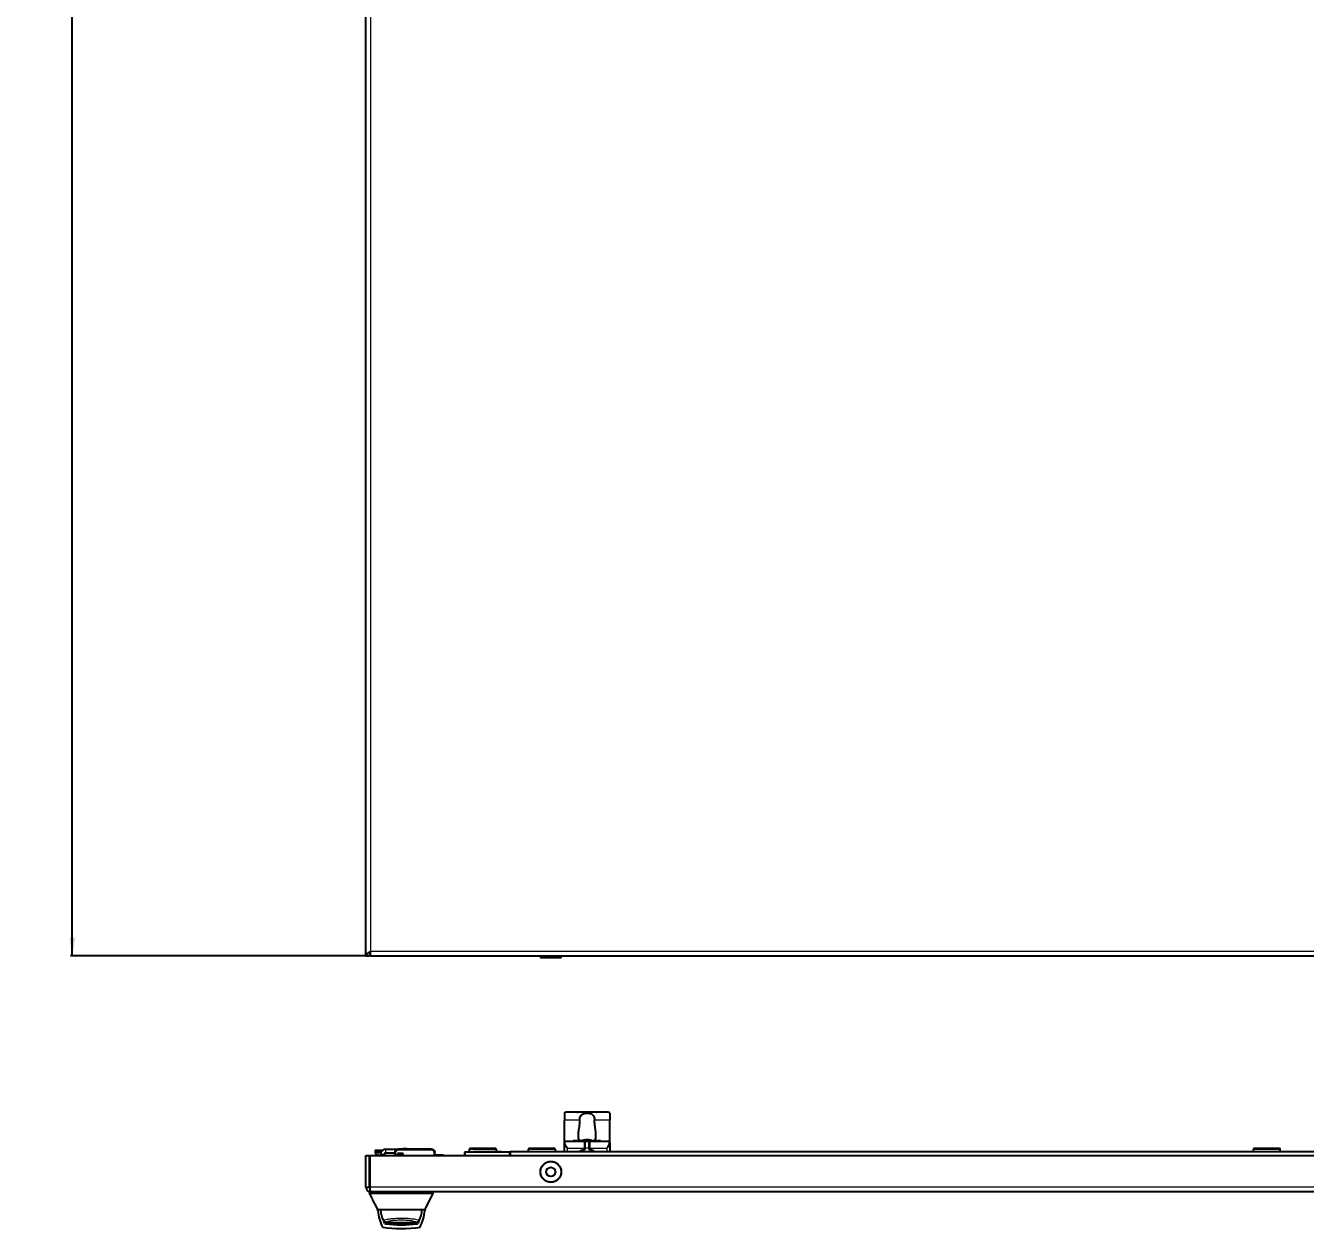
# Model space of a CAD drawing. Header units: millimetres. Extents: x -847 to 1903, y -1011 to 1043.
# Drawn here: x -847 to -141, y -1011 to -348 of the extents above; entities that cross this region are included whole.
import ezdxf

# ---------------------------------------------------------------- set-up
doc = ezdxf.new("R2010")
doc.units = ezdxf.units.MM
doc.layers.add('FORMAT', color=7, linetype='Continuous')
doc.styles.add('SLDTEXTSTYLE0', font='TXT', dxfattribs={"width": 0.75})
doc.dimstyles.new('SLDDIMSTYLE0', dxfattribs={"dimtxt": 20, "dimasz": 10, "dimexe": 0, "dimexo": 0.0625, "dimgap": 5, "dimtad": 2, "dimdec": 1, "dimrnd": 1e-09, "dimzin": 12, "dimdsep": 46, "dimtxsty": 'SLDTEXTSTYLE0', "dimsah": 1, "dimcen": 0.09, "dimadec": 0, "dimazin": 3, "dimtfac": 1, "dimtofl": 0, "dimtmove": 0, "dimatfit": 3, "dimfxl": 0, "dimfrac": 2, "dimtolj": 1, "dimtzin": 12, "dimarcsym": 0})

# ---------------------------------------------------------------- blocks, each defined once
blk = doc.blocks.new('_D_1')
at = {"layer": 'FORMAT'}
for p, q in [((-658.98, 894.07), (-821.98, 894.07)), ((-820.98, -860.93), (-820.98, 894.07)), ((-658.98, -860.93), (-821.98, -860.93))]:
    blk.add_line(p, q, dxfattribs=at)
for points in [[(-820.98, 894.07), (-822.52, 884.07), (-819.44, 884.07)], [(-820.98, -860.93), (-819.44, -850.93), (-822.52, -850.93)]]:
    blk.add_solid(points, dxfattribs=at)
at = {"layer": 'FORMAT', "insert": (-846.76, 60.35), "char_height": 20, "attachment_point": 1, "rotation": 90, "style": 'SLDTEXTSTYLE0'}
blk.add_mtext('1755', dxfattribs=at)

msp = doc.modelspace()

# ---------------------------------------------------------------- linework, layer by layer
at = {"color": 7, "linetype": 'Continuous', "lineweight": 25}
for p, q in [((-658.97, -860.93), (-658.97, 894.07)), ((-658.97, -860.93), (-656.97, -860.93)), ((-656.67, -860.93), (-656.67, -858.93)), ((-656.67, -860.93), (332.73, -860.93)), ((-562.72, -860.93), (-562.72, -861.68)), ((-551.22, -861.68), (-551.22, -860.93)), ((-553.96, -861.93), (-562.47, -861.93)), ((-551.47, -861.93), (-553.96, -861.93)), ((-549.47, -947.75), (-549.47, -951.59)), ((-549.47, -963.09), (-549.47, -951.59)), ((-542.45, -947.19), (-547.97, -947.19)), ((-541.56, -947.14), (-542.09, -947.15)), ((-532.37, -947.09), (-541.56, -947.09)), ((-531.86, -947.15), (-532.37, -947.14)), ((-525.97, -947.19), (-531.49, -947.19)), ((-524.47, -947.75), (-524.47, -951.59)), ((-524.47, -963.09), (-524.47, -951.59)), ((-541.82, -958.87), (-541.82, -961.46)), ((-532.12, -961.46), (-532.12, -958.87)), ((-601.47, -967.09), (-601.97, -967.59)), ((-601.47, -967.09), (-587.47, -967.09)), ((-586.97, -967.59), (-587.47, -967.09)), ((-568.97, -967.09), (-569.47, -967.59)), ((-568.97, -967.09), (-554.97, -967.09)), ((-554.47, -967.59), (-554.97, -967.09)), ((-549.47, -963.96), (-549.47, -963.09)), ((-549.47, -963.09), (-535.97, -963.09)), ((-549.47, -969.09), (-549.47, -963.96)), ((-544.59, -962.99), (-544.59, -963.09)), ((-544.45, -962.99), (-544.45, -963.09)), ((-544.33, -962.99), (-544.33, -963.09)), ((-543.52, -962.99), (-544.33, -962.99)), ((-543.52, -962.99), (-543.52, -963.09)), ((-543.37, -962.99), (-543.37, -963.09)), ((-543.25, -962.99), (-543.25, -963.09)), ((-542.92, -962.99), (-542.92, -963.09)), ((-542.73, -962.99), (-542.73, -963.09)), ((-542.2, -962.99), (-542.2, -963.09)), ((-541.72, -962.99), (-541.72, -963.09)), ((-541.55, -962.99), (-541.55, -963.09)), ((-541.09, -962.99), (-541.09, -963.09)), ((-540.95, -962.99), (-540.95, -963.09)), ((-540.83, -962.99), (-540.83, -963.09)), ((-540.52, -962.99), (-540.52, -963.09)), ((-539.24, -962.99), (-540.36, -962.99)), ((-539.24, -962.99), (-539.24, -963.09)), ((-539.11, -962.99), (-539.11, -963.09)), ((-538.91, -962.99), (-538.91, -963.09)), ((-538.9, -962.99), (-538.9, -963.09)), ((-538.31, -962.99), (-538.9, -962.99)), ((-538.31, -962.99), (-538.31, -963.09)), ((-538.04, -962.76), (-538.07, -962.53)), ((-538, -962.77), (-538.03, -962.46)), ((-538.01, -962.62), (-538.01, -962.53)), ((-537.41, -962.99), (-537.99, -962.99)), ((-537.97, -963.09), (-535.97, -963.09)), ((-537.97, -967.09), (-537.97, -963.09)), ((-537.97, -967.09), (-537.97, -967.12)), ((-537.41, -962.99), (-537.41, -963.09)), ((-537.4, -962.99), (-537.4, -963.09)), ((-537.4, -962.99), (-537.22, -962.99)), ((-537.22, -962.99), (-537.22, -963.09)), ((-537.22, -962.99), (-537.22, -962.99)), ((-537.19, -962.49), (-537.2, -962.46)), ((-537.2, -962.99), (-537.2, -963.09)), ((-537.05, -962.99), (-537.05, -963.09)), ((-536.25, -962.99), (-537.05, -962.99)), ((-536.25, -962.99), (-536.25, -963.09)), ((-536.11, -962.99), (-536.11, -963.09)), ((-535.99, -962.99), (-535.99, -963.09)), ((-535.97, -963.09), (-535.97, -967.09)), ((-535.97, -967.12), (-535.97, -967.09)), ((-535.92, -962.53), (-535.91, -962.46)), ((-535.9, -963.02), (-535.59, -963.01)), ((-535.56, -962.65), (-535.55, -962.53)), ((-535.56, -962.99), (-535.56, -963.09)), ((-535.47, -963.09), (-524.47, -963.09)), ((-535.44, -962.99), (-535.44, -963.09)), ((-535.07, -962.99), (-535.07, -963.09)), ((-534.81, -962.99), (-534.81, -963.09)), ((-534.69, -962.99), (-534.69, -963.09)), ((-534.55, -962.99), (-534.55, -963.09)), ((-534.43, -962.99), (-534.43, -963.09)), ((-534, -962.99), (-534, -963.09)), ((-533.97, -962.99), (-534, -962.99)), ((-533.96, -962.99), (-533.96, -963.09)), ((-533.93, -962.99), (-533.93, -963.09)), ((-533.77, -962.99), (-533.77, -963.09)), ((-533.42, -962.99), (-533.42, -963.09)), ((-532.93, -962.99), (-532.93, -963.09)), ((-532.73, -962.99), (-532.73, -963.09)), ((-532.39, -962.99), (-532.39, -963.09)), ((-532.23, -962.99), (-532.23, -963.09)), ((-531.17, -962.99), (-532.23, -962.99)), ((-531.17, -962.99), (-531.17, -963.09)), ((-530.86, -962.99), (-530.86, -963.09)), ((-530.69, -962.99), (-530.69, -963.09)), ((-530.32, -962.99), (-530.32, -963.09)), ((-529.56, -962.99), (-530.32, -962.99)), ((-529.56, -962.99), (-529.56, -963.09)), ((-524.47, -963.96), (-524.47, -963.09)), ((-524.47, -963.96), (-524.47, -969.09)), ((-168.97, -967.09), (-169.47, -967.59)), ((-168.97, -967.09), (-155.91, -967.09)), ((-155.91, -967.09), (-154.97, -967.09)), ((-154.47, -967.59), (-154.97, -967.09)), ((-658.97, -988.49), (-658.97, -971.09)), ((-658.97, -971.09), (-656.97, -971.09)), ((-656.97, -988.49), (-656.97, -971.09)), ((-656.67, -971.09), (332.73, -971.09)), ((-656.67, -988.49), (-656.67, -971.09)), ((-653.97, -968.19), (-651.97, -968.19)), ((-653.97, -968.19), (-653.97, -969.09)), ((-651.97, -969.49), (-653.57, -969.49)), ((-653.38, -971.09), (-653.47, -969.49)), ((-651.97, -968.19), (-649.77, -968.19)), ((-650.76, -969.49), (-651.97, -969.49)), ((-650.97, -971.09), (-650.97, -970.59)), ((-648.97, -971.09), (-648.97, -970.59)), ((-647.97, -967.59), (-641.47, -967.59)), ((-647.97, -969.59), (-642.97, -969.59)), ((-642.97, -969.49), (-642.97, -971.09)), ((-638.37, -970.04), (-641.57, -970.04)), ((-641.57, -970.04), (-641.57, -971.09)), ((-641.57, -970.79), (-638.37, -970.79)), ((-622.97, -967.49), (-640.97, -967.49)), ((-638.37, -971.09), (-638.37, -970.04)), ((-620.97, -971.09), (-620.97, -969.49)), ((-616.57, -970.89), (-620.97, -970.89)), ((-604.47, -971.09), (-604.47, -969.39)), ((-604.17, -969.09), (-579.77, -969.09)), ((-601.97, -967.59), (-601.97, -969.09)), ((-586.97, -967.59), (-601.97, -967.59)), ((-599.61, -968.89), (-599.61, -969.09)), ((-595.8, -968.89), (-595.8, -969.09)), ((-595.8, -968.89), (-595.01, -968.89)), ((-595.01, -968.89), (-595.01, -969.09)), ((-595.01, -968.89), (-593.13, -968.89)), ((-593.67, -968.89), (-593.67, -968.86)), ((-593.13, -968.89), (-593.13, -969.09)), ((-593.13, -968.89), (-592.08, -968.89)), ((-592.08, -968.89), (-592.08, -969.09)), ((-592.08, -968.89), (-590.68, -968.89)), ((-590.51, -968.86), (-590.51, -969.09)), ((-590.43, -968.89), (-590.43, -969.09)), ((-590.43, -968.89), (-589.07, -968.89)), ((-589.07, -968.89), (-589.07, -969.09)), ((-589.07, -968.89), (-587.08, -968.89)), ((-587.08, -968.89), (-587.08, -969.09)), ((-587.08, -968.89), (-584.12, -968.89)), ((-586.97, -968.89), (-586.97, -967.59)), ((-584.12, -968.89), (-584.12, -969.09)), ((255.53, -969.09), (-579.47, -969.09)), ((-579.47, -969.09), (-579.47, -969.39)), ((-579.47, -969.39), (-579.47, -970.03)), ((-579.47, -970.03), (-579.47, -971.09)), ((-569.47, -967.59), (-569.47, -969.09)), ((-554.47, -967.59), (-569.47, -967.59)), ((-554.47, -969.09), (-554.47, -967.59)), ((-169.47, -967.59), (-169.47, -969.09)), ((-155.48, -967.59), (-169.47, -967.59)), ((-154.47, -967.59), (-155.48, -967.59)), ((-154.47, -969.09), (-154.47, -967.59)), ((-658.97, -988.49), (-656.97, -988.49)), ((-656.97, -992.09), (-656.97, -991.09)), ((-656.37, -991.09), (-656.97, -991.09)), ((332.43, -991.09), (-656.37, -991.09)), ((-627.47, -992.09), (-651.47, -992.09)), ((-626.47, -1001.09), (-621.94, -992.03)), ((-621.97, -992.09), (-621.97, -991.09)), ((-650.07, -1001.09), (-652.47, -1001.09)), ((-652.43, -1001.09), (-652.43, -1001.3)), ((-628.87, -1001.09), (-650.07, -1001.09)), ((-626.47, -1001.09), (-628.87, -1001.09)), ((-626.51, -1001.3), (-626.51, -1001.09)), ((-645.3, -1008.07), (-633.71, -1008.07)), ((-645.3, -1008.07), (-645.16, -1008.07))]:
    msp.add_line(p, q, dxfattribs=at)
at = {"color": 8, "linetype": 'Continuous', "lineweight": 18}
for p, q in [((-656.37, -60.77), (-656.37, -858.33)), ((-656.37, -858.33), (332.43, -858.33)), ((-562.72, -861.68), (-553.83, -861.68)), ((-553.83, -861.68), (-551.22, -861.68)), ((-541.06, -951.59), (-549.47, -951.59)), ((-524.47, -951.59), (-532.88, -951.59)), ((-547.97, -967.09), (-547.97, -969.09)), ((-547.97, -967.09), (-538.47, -967.09)), ((-540.36, -962.99), (-540.36, -963.09)), ((-538.47, -967.09), (-538.47, -963.09)), ((-538.47, -967.09), (-537.97, -967.09)), ((-538.47, -967.12), (-538.47, -967.09)), ((-538.47, -967.12), (-537.97, -967.12)), ((-535.97, -967.09), (-537.97, -967.09)), ((-535.97, -967.09), (-535.47, -967.09)), ((-535.97, -967.12), (-535.47, -967.12)), ((-535.47, -963.09), (-535.47, -967.09)), ((-535.47, -967.09), (-535.47, -967.12)), ((-535.47, -967.09), (-525.97, -967.09)), ((-525.97, -969.09), (-525.97, -967.09)), ((-653.97, -969.09), (-651.97, -969.09)), ((-652.47, -969.49), (-652.38, -971.09)), ((-651.97, -968.19), (-651.97, -969.09)), ((-651.97, -969.09), (-650.57, -969.09)), ((-651.97, -969.49), (-651.97, -969.09)), ((-648.97, -970.59), (-650.97, -970.59)), ((-647.97, -969.59), (-647.97, -967.59)), ((-642.47, -971.09), (-642.47, -969.49)), ((-638.37, -970.24), (-641.57, -970.24)), ((-640.97, -967.99), (-622.97, -967.99)), ((-621.47, -969.49), (-621.47, -971.09)), ((-616.57, -971.09), (-616.57, -970.89)), ((-604.17, -969.39), (-604.47, -969.39)), ((-604.17, -969.09), (-604.17, -969.39)), ((-579.77, -969.39), (-604.17, -969.39)), ((-604.17, -969.39), (-604.17, -971.09)), ((-598.38, -968.89), (-598.38, -969.09)), ((-579.77, -969.09), (-579.77, -969.39)), ((-579.77, -971.09), (-579.77, -969.39)), ((-579.47, -969.39), (-579.77, -969.39)), ((-538.83, -967.6), (-538.7, -968.08)), ((-535.25, -968.08), (-535.11, -967.6)), ((332.73, -988.49), (-656.67, -988.49)), ((-651.47, -992.09), (-651.47, -991.09)), ((-627.47, -992.09), (-627.47, -991.09))]:
    msp.add_line(p, q, dxfattribs=at)
at = {"color": 7, "linetype": 'Continuous', "lineweight": 25, "flags": 128}
for points in [[(-648.59, -1008.52), (-648.95, -1007.63), (-649.05, -1007.35)], [(-629.78, -1007.03), (-630, -1007.63), (-630.36, -1008.52)]]:
    msp.add_lwpolyline(points, dxfattribs=at)
at = {"color": 7, "linetype": 'Continuous', "lineweight": 25}
for radius in [5.75, 2.5]:
    msp.add_circle((-556.97, -980.09), radius, dxfattribs=at)
at = {"color": 8, "linetype": 'Continuous', "lineweight": 18}
msp.add_circle((-556.97, -980.09), 5.5, dxfattribs=at)
at = {"color": 7, "linetype": 'Continuous', "lineweight": 25}
for centre, radius, start, end in [((-562.47, -861.68), 0.25, 180, 270), ((-551.47, -861.68), 0.25, 270, 0), ((-536.97, -970.39), 8, 98.41771, 108.44436), ((-536.94, -966.72), 4.34, 104.99458, 114.66368), ((-538.29, -968.3), 5.54, 85.14071, 94.85929), ((-538.97, -967.12), 1, 286.01339, 0), ((-537.94, -962.55), 0.133, 135.20997, 169.83797), ((-536.92, -970.48), 8.03, 91.99978, 97.83609), ((-536.56, -964.14), 1.85, 119.67191, 132.73716), ((-536.49, -968.96), 6.5, 92.24647, 98.7173), ((-537.45, -968.91), 6.45, 85.77538, 87.76397), ((-537.03, -970.48), 8.03, 82.16391, 88.00022), ((-534.97, -967.12), 1, 180, 253.98661), ((-537.12, -966.8), 4.43, 65.15746, 74.45727), ((-536.04, -964.09), 1.64, 72.5824, 85.536), ((-536.97, -970.39), 8, 70.1778, 81.58229), ((-536.96, -969.42), 7.03, 70.80686, 78.43412), ((-534.95, -965.12), 2.36, 82.549, 97.451), ((-653.57, -969.09), 0.4, 180, 270), ((-647.97, -970.59), 3, 90, 180), ((-647.97, -970.59), 1, 90, 180), ((-616.57, -971.49), 0.6, 41.81031, 90), ((-604.17, -969.39), 0.3, 90, 180), ((-579.77, -969.39), 0.3, 0, 90), ((-536.97, -974.09), 6.25, 106.01339, 126.8699), ((-536.97, -974.09), 6.25, 53.1301, 73.98661), ((-660.41, -1001.3), 7.98, 358.26695, 359.99994), ((-625.58, -998.73), 27, 185.96099, 206.16954), ((-639.47, -1001.09), 11.4, 180, 210.87421), ((-639.47, -1001.09), 11.4, 329.05608, 0), ((-653.36, -998.73), 27, 333.83046, 354.03918), ((-618.53, -1001.3), 7.98, 180, 181.7325), ((-648.13, -1008.32), 0.5, 203.04365, 263.74905), ((-639.47, -929.3), 80, 263.74905, 276.25095), ((-630.82, -1008.32), 0.5, 276.25095, 336.95635), ((-639.47, -929.3), 82, 262.75342, 277.24658)]:
    msp.add_arc(centre, radius, start, end, dxfattribs=at)
at = {"color": 8, "linetype": 'Continuous', "lineweight": 18}
for centre, radius, start, end in [((-538.97, -967.12), 0.5, 286.01339, 0), ((-534.97, -967.12), 0.5, 180, 253.98661), ((-536.97, -974.09), 6.75, 106.01339, 132.20545), ((-536.97, -974.09), 6.75, 47.79455, 73.98661)]:
    msp.add_arc(centre, radius, start, end, dxfattribs=at)
at = {"color": 7, "linetype": 'Continuous', "lineweight": 25}
for points, knots in [([(-656.37, -858.33), (-656.71, -858.55), (-657.05, -858.76), (-657.68, -859.2), (-657.97, -859.41), (-658.45, -859.85), (-658.64, -860.06), (-658.9, -860.5), (-658.97, -860.71), (-658.97, -860.93)], [0, 0, 0, 0, 0.25, 0.25, 0.5, 0.5, 0.75, 0.75, 1, 1, 1, 1]), ([(-656.37, -858.33), (-656.53, -858.76), (-656.69, -859.2), (-656.91, -860.06), (-656.97, -860.5), (-656.97, -860.93)], [0, 0, 0, 0, 0.5, 0.5, 1, 1, 1, 1]), ([(-656.67, -858.93), (-656.62, -858.93), (-656.57, -858.86), (-656.47, -858.64), (-656.42, -858.49), (-656.37, -858.33)], [0, 0, 0, 0, 0.5, 0.5, 1, 1, 1, 1]), ([(-656.67, -860.93), (-656.65, -860.93), (-656.62, -860.86), (-656.57, -860.6), (-656.55, -860.41), (-656.5, -859.93), (-656.47, -859.64), (-656.42, -859.01), (-656.4, -858.67), (-656.37, -858.33)], [0, 0, 0, 0, 0.25, 0.25, 0.5, 0.5, 0.75, 0.75, 1, 1, 1, 1]), ([(-547.97, -947.19), (-548.14, -947.2), (-548.47, -947.2), (-548.92, -947.26), (-549.26, -947.38), (-549.45, -947.55), (-549.46, -947.7), (-549.47, -947.75)], [0, 0, 0, 0, 0.2129, 0.425707, 0.640613, 0.853382, 1, 1, 1, 1]), ([(-542.45, -947.19), (-542.35, -947.18), (-542.22, -947.17), (-542.11, -947.15), (-542.09, -947.15)], [0, 0, 0, 0, 0.789403, 1, 1, 1, 1]), ([(-541.06, -951.59), (-541.12, -952.59), (-541.23, -954.73), (-541.75, -957.17), (-541.8, -958.48), (-541.82, -958.87)], [0, 0, 0, 0, 0.378823, 0.812228, 1, 1, 1, 1]), ([(-541.06, -951.59), (-541.04, -951.17), (-541, -950.35), (-540.64, -949.25), (-539.99, -948.44), (-539.06, -947.95), (-537.91, -947.71), (-536.59, -947.66), (-535.24, -947.83), (-534.11, -948.3), (-533.38, -949.11), (-533, -950.13), (-532.89, -951), (-532.88, -951.49), (-532.88, -951.59)], [0, 0, 0, 0, 0.088505, 0.177138, 0.262858, 0.344694, 0.430485, 0.525193, 0.625645, 0.723911, 0.812494, 0.894483, 0.978997, 1, 1, 1, 1]), ([(-532.12, -958.87), (-532.21, -957.96), (-532.38, -956.1), (-532.84, -953.51), (-532.87, -951.97), (-532.88, -951.59)], [0, 0, 0, 0, 0.417668, 0.852903, 1, 1, 1, 1]), ([(-531.86, -947.15), (-531.84, -947.15), (-531.73, -947.17), (-531.6, -947.18), (-531.49, -947.19)], [0, 0, 0, 0, 0.161974, 1, 1, 1, 1]), ([(-524.47, -947.75), (-524.49, -947.67), (-524.52, -947.51), (-524.76, -947.35), (-525.11, -947.25), (-525.54, -947.2), (-525.84, -947.19), (-525.97, -947.19)], [0, 0, 0, 0, 0.205683, 0.411346, 0.618649, 0.832339, 1, 1, 1, 1]), ([(-638.59, -967.19), (-638.59, -967.19), (-638.59, -967.19), (-638.52, -967.19), (-638.39, -967.19), (-638.06, -967.19), (-637.74, -967.19), (-637.53, -967.19)], [0, 0, 0, 0, 0.124693, 0.187182, 0.249773, 0.500039, 1, 1, 1, 1]), ([(-637.53, -967.19), (-637.38, -967.19), (-637.15, -967.19), (-636.87, -967.19), (-636.69, -967.19), (-636.55, -967.19), (-636.43, -967.19), (-636.42, -967.19), (-636.41, -967.19)], [0, 0, 0, 0, 0.250089, 0.382495, 0.500259, 0.622163, 0.750133, 1, 1, 1, 1]), ([(-549.47, -963.96), (-549.45, -964.14), (-549.39, -964.56), (-548.92, -965.51), (-548.39, -966.4), (-548.04, -966.97), (-547.97, -967.08), (-547.97, -967.09)], [0, 0, 0, 0, 0.19414, 0.485275, 0.898779, 0.996769, 1, 1, 1, 1]), ([(-544.45, -962.99), (-544.47, -962.99), (-544.51, -962.99), (-544.57, -962.99), (-544.59, -962.99), (-544.59, -962.99), (-544.59, -962.99)], [0, 0, 0, 0, 0.280836, 0.55925, 0.779182, 1, 1, 1, 1]), ([(-544.33, -962.99), (-544.33, -962.99), (-544.33, -962.99), (-544.36, -962.99), (-544.41, -962.99), (-544.44, -962.99), (-544.45, -962.99)], [0, 0, 0, 0, 0.280888, 0.559482, 0.77927, 1, 1, 1, 1]), ([(-543.37, -962.99), (-543.39, -962.99), (-543.42, -962.99), (-543.48, -962.99), (-543.51, -962.99), (-543.52, -962.99)], [0, 0, 0, 0, 0.280638, 0.560877, 1, 1, 1, 1]), ([(-543.25, -962.99), (-543.25, -962.99), (-543.26, -962.99), (-543.28, -962.99), (-543.33, -962.99), (-543.36, -962.99), (-543.37, -962.99)], [0, 0, 0, 0, 0.280941, 0.559114, 0.779089, 1, 1, 1, 1]), ([(-542.73, -962.99), (-542.79, -962.99), (-542.9, -962.99), (-542.91, -962.99), (-542.92, -962.99)], [0, 0, 0, 0, 0.559312, 1, 1, 1, 1]), ([(-542.2, -962.99), (-542.26, -962.99), (-542.38, -962.99), (-542.57, -962.99), (-542.67, -962.99), (-542.73, -962.99)], [0, 0, 0, 0, 0.280496, 0.560765, 1, 1, 1, 1]), ([(-541.72, -962.99), (-541.79, -962.99), (-541.91, -962.99), (-542.11, -962.99), (-542.2, -962.99)], [0, 0, 0, 0, 0.560137, 1, 1, 1, 1]), ([(-541.82, -961.46), (-541.78, -961.73), (-541.69, -962.28), (-540.91, -962.73), (-539.91, -962.94), (-539.14, -962.97), (-538.86, -962.98)], [0, 0, 0, 0, 0.289157, 0.579411, 0.847533, 1, 1, 1, 1]), ([(-541.55, -962.99), (-541.56, -962.99), (-541.57, -962.99), (-541.67, -962.99), (-541.72, -962.99)], [0, 0, 0, 0, 0.559914, 1, 1, 1, 1]), ([(-540.95, -962.99), (-540.97, -962.99), (-541.01, -962.99), (-541.07, -962.99), (-541.09, -962.99), (-541.09, -962.99), (-541.09, -962.99)], [0, 0, 0, 0, 0.280765, 0.559178, 0.779175, 1, 1, 1, 1]), ([(-540.83, -962.99), (-540.83, -962.99), (-540.83, -962.99), (-540.86, -962.99), (-540.91, -962.99), (-540.94, -962.99), (-540.95, -962.99)], [0, 0, 0, 0, 0.280828, 0.559417, 0.779393, 1, 1, 1, 1]), ([(-540.36, -962.99), (-540.38, -962.99), (-540.43, -962.99), (-540.48, -962.99), (-540.52, -962.99), (-540.52, -962.99), (-540.52, -962.99)], [0, 0, 0, 0, 0.280951, 0.559967, 0.779431, 1, 1, 1, 1]), ([(-539.11, -962.99), (-539.11, -962.99), (-539.11, -962.99), (-539.14, -962.99), (-539.19, -962.99), (-539.23, -962.99), (-539.24, -962.99)], [0, 0, 0, 0, 0.280713, 0.558701, 0.779045, 1, 1, 1, 1]), ([(-538.9, -962.99), (-538.91, -962.99), (-538.91, -962.99), (-538.91, -962.99), (-538.91, -962.99)], [0, 0, 0, 0, 0.560081, 1, 1, 1, 1]), ([(-538.47, -963.09), (-538.47, -963.09), (-538.47, -963.09), (-538.46, -963.09), (-538.45, -963.09), (-538.41, -963.09), (-538.29, -963.09), (-538.07, -963.09), (-538.01, -963.09), (-537.97, -963.09)], [0, 0, 0, 0, 0.00167, 0.003889, 0.009531, 0.034361, 0.132751, 0.526214, 1, 1, 1, 1]), ([(-538.13, -962.99), (-538.16, -962.99), (-538.2, -962.99), (-538.27, -962.99), (-538.29, -962.99), (-538.31, -962.99)], [0, 0, 0, 0, 0.281226, 0.561522, 1, 1, 1, 1]), ([(-537.4, -962.99), (-537.4, -962.99), (-537.4, -962.99), (-537.41, -962.99), (-537.41, -962.99)], [0, 0, 0, 0, 0.559504, 1, 1, 1, 1]), ([(-537.05, -962.99), (-537.07, -962.99), (-537.12, -962.99), (-537.17, -962.99), (-537.2, -962.99), (-537.2, -962.99), (-537.2, -962.99)], [0, 0, 0, 0, 0.280855, 0.559718, 0.779518, 1, 1, 1, 1]), ([(-536.11, -962.99), (-536.13, -962.99), (-536.17, -962.99), (-536.23, -962.99), (-536.25, -962.99), (-536.25, -962.99), (-536.25, -962.99)], [0, 0, 0, 0, 0.2808126, 0.5590988, 0.7791702, 1, 1, 1, 1]), ([(-535.99, -962.99), (-535.99, -962.99), (-535.99, -962.99), (-536.02, -962.99), (-536.06, -962.99), (-536.09, -962.99), (-536.11, -962.99)], [0, 0, 0, 0, 0.2809124, 0.5594047, 0.7791083, 1, 1, 1, 1]), ([(-535.97, -963.09), (-535.93, -963.09), (-535.85, -963.09), (-535.6, -963.09), (-535.47, -963.09), (-535.47, -963.09)], [0, 0, 0, 0, 0.475461, 0.994056, 1, 1, 1, 1]), ([(-535.56, -962.99), (-535.58, -962.99), (-535.62, -962.99), (-535.67, -962.99), (-535.7, -962.99), (-535.7, -962.99), (-535.7, -962.99)], [0, 0, 0, 0, 0.280888, 0.559023, 0.779155, 1, 1, 1, 1]), ([(-535.44, -962.99), (-535.44, -962.99), (-535.44, -962.99), (-535.47, -962.99), (-535.51, -962.99), (-535.54, -962.99), (-535.56, -962.99)], [0, 0, 0, 0, 0.2809, 0.559498, 0.779148, 1, 1, 1, 1]), ([(-535.07, -962.99), (-535.12, -962.99), (-535.23, -962.99), (-535.37, -962.99), (-535.43, -962.99), (-535.44, -962.99), (-535.44, -962.99)], [0, 0, 0, 0, 0.280935, 0.559487, 0.779245, 1, 1, 1, 1]), ([(-534.81, -962.99), (-534.86, -962.99), (-534.94, -962.99), (-535.03, -962.99), (-535.07, -962.99)], [0, 0, 0, 0, 0.559441, 1, 1, 1, 1]), ([(-534.97, -962.99), (-534.53, -962.95), (-533.63, -962.88), (-532.68, -962.58), (-532.19, -962.09), (-532.14, -961.65), (-532.12, -961.46)], [0, 0, 0, 0, 0.255921, 0.530677, 0.799973, 1, 1, 1, 1]), ([(-534.69, -962.99), (-534.7, -962.99), (-534.71, -962.99), (-534.78, -962.99), (-534.81, -962.99)], [0, 0, 0, 0, 0.560313, 1, 1, 1, 1]), ([(-534.55, -962.99), (-534.57, -962.99), (-534.61, -962.99), (-534.67, -962.99), (-534.69, -962.99), (-534.69, -962.99), (-534.69, -962.99)], [0, 0, 0, 0, 0.28091, 0.559174, 0.779166, 1, 1, 1, 1]), ([(-534.43, -962.99), (-534.43, -962.99), (-534.43, -962.99), (-534.46, -962.99), (-534.51, -962.99), (-534.54, -962.99), (-534.55, -962.99)], [0, 0, 0, 0, 0.280849, 0.55949, 0.779158, 1, 1, 1, 1]), ([(-533.93, -962.99), (-533.94, -962.99), (-533.96, -962.99), (-533.96, -962.99), (-533.96, -962.99)], [0, 0, 0, 0, 0.560691, 1, 1, 1, 1]), ([(-533.77, -962.99), (-533.8, -962.99), (-533.87, -962.99), (-533.91, -962.99), (-533.93, -962.99)], [0, 0, 0, 0, 0.559542, 1, 1, 1, 1]), ([(-533.42, -962.99), (-533.49, -962.99), (-533.61, -962.99), (-533.72, -962.99), (-533.77, -962.99)], [0, 0, 0, 0, 0.560514, 1, 1, 1, 1]), ([(-532.93, -962.99), (-533, -962.99), (-533.14, -962.99), (-533.33, -962.99), (-533.42, -962.99)], [0, 0, 0, 0, 0.559217, 1, 1, 1, 1]), ([(-532.73, -962.99), (-532.74, -962.99), (-532.75, -962.99), (-532.87, -962.99), (-532.93, -962.99)], [0, 0, 0, 0, 0.5603404, 1, 1, 1, 1]), ([(-532.23, -962.99), (-532.26, -962.99), (-532.3, -962.99), (-532.35, -962.99), (-532.38, -962.99), (-532.39, -962.99), (-532.39, -962.99)], [0, 0, 0, 0, 0.2808719, 0.5597012, 0.7793822, 1, 1, 1, 1]), ([(-530.69, -962.99), (-530.75, -962.99), (-530.84, -962.99), (-530.85, -962.99), (-530.86, -962.99)], [0, 0, 0, 0, 0.558947, 1, 1, 1, 1]), ([(-530.32, -962.99), (-530.4, -962.99), (-530.54, -962.99), (-530.65, -962.99), (-530.69, -962.99)], [0, 0, 0, 0, 0.559747, 1, 1, 1, 1]), ([(-525.97, -967.09), (-525.97, -967.08), (-525.9, -966.97), (-525.55, -966.4), (-525.02, -965.51), (-524.55, -964.56), (-524.5, -964.14), (-524.47, -963.96)], [0, 0, 0, 0, 0.003231, 0.101221, 0.514725, 0.80586, 1, 1, 1, 1]), ([(-599.61, -968.89), (-599.43, -968.89), (-599.09, -968.89), (-598.6, -968.89), (-598.38, -968.89)], [0, 0, 0, 0, 0.5368, 1, 1, 1, 1]), ([(-598.38, -968.89), (-598, -968.89), (-597.31, -968.89), (-596.45, -968.89), (-596, -968.89), (-595.98, -968.89)], [0, 0, 0, 0, 0.522437, 0.975649, 1, 1, 1, 1]), ([(-658.97, -988.49), (-658.97, -988.66), (-658.95, -988.83), (-658.89, -989.16), (-658.84, -989.33), (-658.71, -989.64), (-658.63, -989.79), (-658.44, -990.07), (-658.33, -990.21), (-658.09, -990.45), (-657.96, -990.56), (-657.67, -990.74), (-657.52, -990.83), (-657.05, -991.02), (-656.72, -991.09), (-656.37, -991.09)], [0, 0, 0, 0, 0.125, 0.125, 0.25, 0.25, 0.375, 0.375, 0.5, 0.5, 0.625, 0.625, 0.75, 0.75, 1, 1, 1, 1]), ([(-656.97, -988.49), (-656.97, -988.64), (-656.91, -988.8), (-656.69, -989.02), (-656.53, -989.09), (-656.37, -989.09)], [0, 0, 0, 0, 0.5, 0.5, 1, 1, 1, 1]), ([(-656.37, -991.09), (-656.4, -991.09), (-656.42, -991.02), (-656.47, -990.76), (-656.5, -990.57), (-656.55, -990.09), (-656.57, -989.8), (-656.62, -989.17), (-656.65, -988.83), (-656.67, -988.49)], [0, 0, 0, 0, 0.25, 0.25, 0.5, 0.5, 0.75, 0.75, 1, 1, 1, 1]), ([(-657, -992.03), (-656.61, -992.8), (-655.81, -994.41), (-654.69, -996.66), (-653.55, -998.93), (-652.84, -1000.35), (-652.47, -1001.09)], [0, 0, 0, 0, 0.216327, 0.453955, 0.714745, 1, 1, 1, 1]), ([(-651.47, -992.09), (-652.09, -992.09), (-653.33, -992.09), (-654.98, -992.09), (-656.22, -992.09), (-656.88, -992.09), (-656.95, -992.09), (-656.97, -992.09)], [0, 0, 0, 0, 0.214694, 0.429388, 0.644082, 0.858775, 1, 1, 1, 1]), ([(-621.97, -992.09), (-622.03, -992.09), (-622.15, -992.09), (-623.1, -992.09), (-624.5, -992.09), (-626.04, -992.09), (-627.07, -992.09), (-627.47, -992.09)], [0, 0, 0, 0, 0.21469, 0.42938, 0.644073, 0.858767, 1, 1, 1, 1]), ([(-649.23, -1006.97), (-649.12, -1007.12), (-648.88, -1007.43), (-648.44, -1007.71), (-648.03, -1007.88), (-647.65, -1007.97), (-647.13, -1008.03), (-646.38, -1008.07), (-645.66, -1008.08), (-645.2, -1008.07), (-645.16, -1008.07)], [0, 0, 0, 0, 0.086907, 0.170444, 0.253995, 0.352832, 0.493755, 0.750586, 0.975401, 1, 1, 1, 1]), ([(-647.22, -1008.31), (-647.14, -1008.28), (-646.97, -1008.22), (-645.64, -1008.24), (-643.68, -1008.29), (-641.23, -1008.34), (-638.59, -1008.35), (-636.04, -1008.31), (-633.88, -1008.25), (-632.35, -1008.22), (-631.62, -1008.26), (-631.78, -1008.39), (-632.79, -1008.59), (-634.56, -1008.81), (-636.88, -1008.98), (-639.5, -1009.04), (-642.1, -1008.98), (-644.4, -1008.81), (-646.15, -1008.59), (-647.09, -1008.41), (-647.18, -1008.33), (-647.22, -1008.31)], [0, 0, 0, 0, 0.053435, 0.106868, 0.160358, 0.213991, 0.267619, 0.321181, 0.374779, 0.42843, 0.481983, 0.5354, 0.588925, 0.642773, 0.696736, 0.750367, 0.803567, 0.856759, 0.910369, 0.964326, 1, 1, 1, 1]), ([(-634.87, -1008.06), (-634.67, -1008.07), (-634.02, -1008.07), (-633.1, -1008.08), (-632.12, -1008.05), (-631.48, -1008), (-630.94, -1007.89), (-630.46, -1007.69), (-630, -1007.38), (-629.8, -1007.07), (-629.71, -1006.93)], [0, 0, 0, 0, 0.083733, 0.271555, 0.468927, 0.681743, 0.781788, 0.862953, 0.941144, 1, 1, 1, 1])]:
    msp.add_open_spline(points, degree=3, knots=knots, dxfattribs=at)
for points in [[(-642.97, -969.49), (-642.94, -969.23), (-642.88, -968.7), (-642.42, -968.04), (-641.76, -967.58), (-641.23, -967.52), (-640.97, -967.49)], [(-622.97, -967.49), (-622.71, -967.52), (-622.19, -967.58), (-621.52, -968.04), (-621.06, -968.7), (-621, -969.23), (-620.97, -969.49)]]:
    msp.add_open_spline(points, degree=3, dxfattribs=at)
at = {"color": 8, "linetype": 'Continuous', "lineweight": 18}
for points in [[(-642.47, -969.49), (-642.54, -969.49), (-642.67, -969.49), (-642.83, -969.49), (-642.95, -969.49), (-642.96, -969.49), (-642.97, -969.49)], [(-642.47, -969.49), (-642.45, -969.29), (-642.4, -968.9), (-642.06, -968.4), (-641.56, -968.06), (-641.17, -968.01), (-640.97, -967.99)], [(-640.97, -967.49), (-640.97, -967.49), (-640.97, -967.51), (-640.97, -967.63), (-640.97, -967.79), (-640.97, -967.92), (-640.97, -967.99)], [(-622.97, -967.99), (-622.97, -967.92), (-622.97, -967.79), (-622.97, -967.63), (-622.97, -967.51), (-622.97, -967.49), (-622.97, -967.49)], [(-622.97, -967.99), (-622.78, -968.01), (-622.38, -968.06), (-621.89, -968.4), (-621.54, -968.9), (-621.49, -969.29), (-621.47, -969.49)], [(-621.47, -969.49), (-621.41, -969.49), (-621.28, -969.49), (-621.11, -969.49), (-620.99, -969.49), (-620.98, -969.49), (-620.97, -969.49)]]:
    msp.add_open_spline(points, degree=3, dxfattribs=at)
for points, knots in [([(-649.16, -1006.9), (-649.18, -1006.84), (-649.22, -1006.69), (-647.93, -1006.33), (-645.67, -1005.95), (-642.99, -1005.69), (-640.13, -1005.58), (-637.21, -1005.61), (-634.2, -1005.84), (-631.73, -1006.19), (-630.16, -1006.56), (-629.49, -1006.82), (-629.72, -1006.89), (-629.76, -1006.9)], [0, 0, 0, 0, 0.080358, 0.189165, 0.296875, 0.401927, 0.469214, 0.569403, 0.669558, 0.770526, 0.874295, 0.980961, 1, 1, 1, 1]), ([(-633.71, -1008.07), (-633.52, -1008.07), (-632.59, -1008.08), (-631.69, -1008.03), (-631.22, -1007.87), (-631.74, -1007.6), (-633.09, -1007.28), (-635.12, -1006.98), (-637.6, -1006.79), (-640.01, -1006.76), (-642.38, -1006.86), (-644.58, -1007.07), (-646.47, -1007.4), (-647.54, -1007.72), (-647.64, -1007.95), (-646.91, -1008.06), (-645.81, -1008.07), (-645.3, -1008.07)], [0, 0, 0, 0, 0.019237, 0.094456, 0.169947, 0.244138, 0.315947, 0.385269, 0.453516, 0.521522, 0.567246, 0.638978, 0.71315, 0.788639, 0.863863, 0.937348, 1, 1, 1, 1])]:
    msp.add_open_spline(points, degree=3, knots=knots, dxfattribs=at)

# ---------------------------------------------------------------- dimensions: what is measured, and where the dimension line sits
at = {"layer": 'FORMAT'}
dim = msp.add_linear_dim(base=(-820.98, 894.07), p1=(-658.97, -860.93), p2=(-658.97, 894.07), angle=90, dimstyle='SLDDIMSTYLE0', dxfattribs=at)
dim.commit()
dim.dimension.update_dxf_attribs({"geometry": '_D_1', "text_midpoint": (-820.98, 89.91), "dimtype": 160})

doc.saveas('drawing.dxf')
